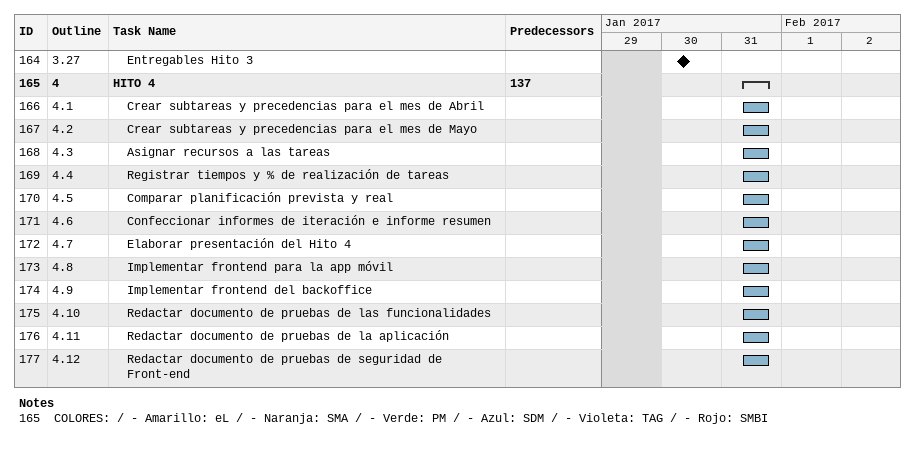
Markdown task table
| ID | WBS | Task | Start | Finish | Predecessors |
|---|---|---|---|---|---|
| 164 | 3.27 | Entregables Hito 3 (milestone) | 2017-01-30 | 2017-01-30 |  |
| 165 | 4 | **HITO 4** | 2017-01-31 | 2017-01-31 | 137 |
| 166 | 4.1 | Crear subtareas y precedencias para el mes de Abril | 2017-01-31 | 2017-01-31 |  |
| 167 | 4.2 | Crear subtareas y precedencias para el mes de Mayo | 2017-01-31 | 2017-01-31 |  |
| 168 | 4.3 | Asignar recursos a las tareas | 2017-01-31 | 2017-01-31 |  |
| 169 | 4.4 | Registrar tiempos y % de realización de tareas | 2017-01-31 | 2017-01-31 |  |
| 170 | 4.5 | Comparar planificación prevista y real | 2017-01-31 | 2017-01-31 |  |
| 171 | 4.6 | Confeccionar informes de iteración e informe resumen | 2017-01-31 | 2017-01-31 |  |
| 172 | 4.7 | Elaborar presentación del Hito 4 | 2017-01-31 | 2017-01-31 |  |
| 173 | 4.8 | Implementar frontend para la app móvil | 2017-01-31 | 2017-01-31 |  |
| 174 | 4.9 | Implementar frontend del backoffice | 2017-01-31 | 2017-01-31 |  |
| 175 | 4.10 | Redactar documento de pruebas de las funcionalidades | 2017-01-31 | 2017-01-31 |  |
| 176 | 4.11 | Redactar documento de pruebas de la aplicación | 2017-01-31 | 2017-01-31 |  |
| 177 | 4.12 | Redactar documento de pruebas de seguridad de Front-end | 2017-01-31 | 2017-01-31 |  |

Notes
- 165: COLORES: / - Amarillo: eL / - Naranja: SMA / - Verde: PM / - Azul: SDM / - Violeta: TAG / - Rojo: SMBI
